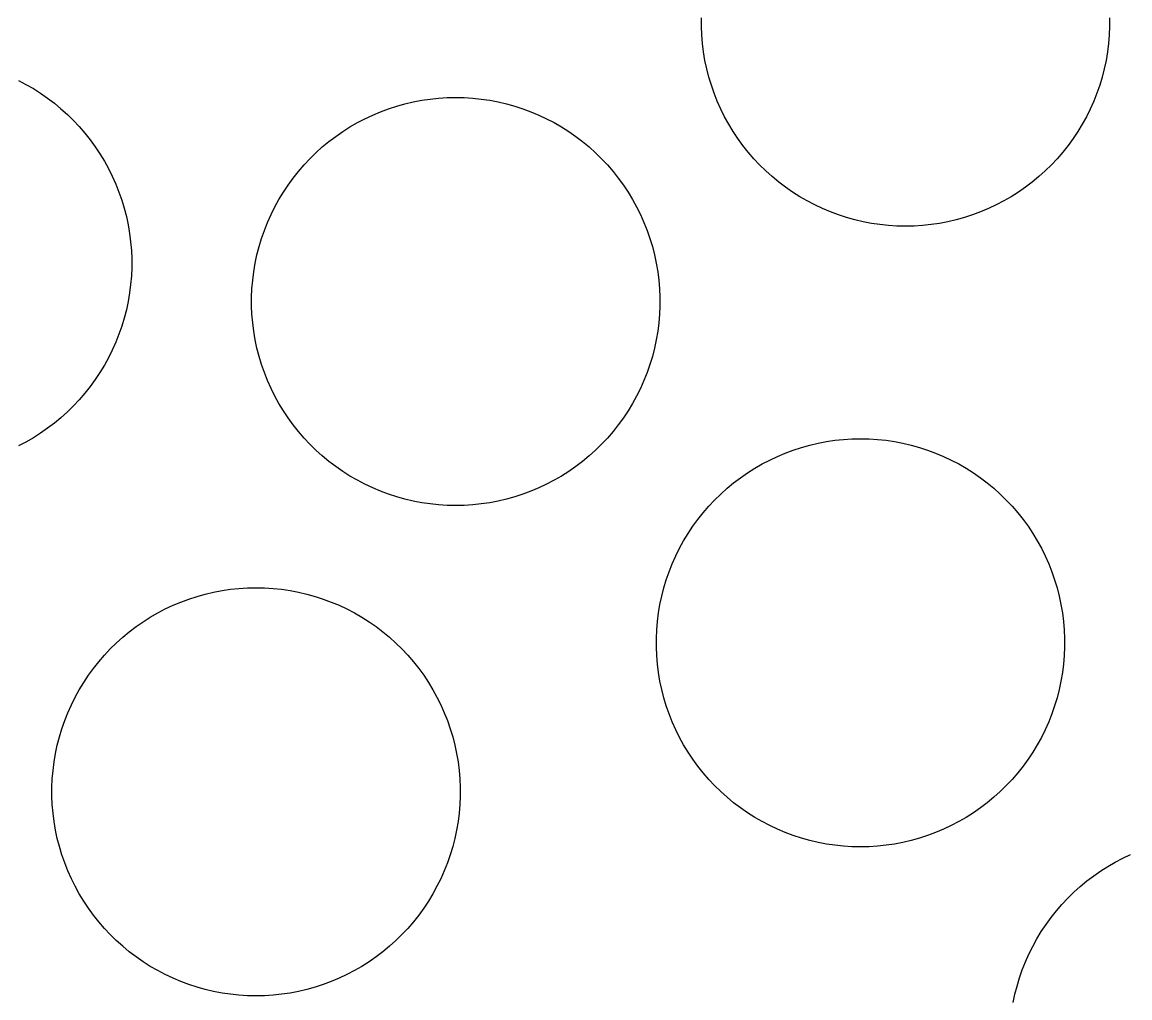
# Model space of a CAD drawing. Header units: metres. Extents: x -102 to 102, y -50 to 50.
# Drawn here: x -55.4 to -46.72, y -5.46 to 2.19 of the extents above; entities that cross this region are included whole.
import ezdxf

# ---------------------------------------------------------------- set-up
doc = ezdxf.new("R2010")
doc.units = ezdxf.units.M

msp = doc.modelspace()

# ---------------------------------------------------------------- linework, layer by layer
for p, q in [((-50.0745, 2.15643), (-50.0745, 2.22345)), ((-46.8752, 2.22345), (-46.8752, 2.15643)), ((-50.0717, 2.08948), (-50.0745, 2.15643)), ((-50.0661, 2.02269), (-50.0717, 2.08948)), ((-46.878, 2.08948), (-46.8836, 2.02269)), ((-46.8752, 2.15643), (-46.878, 2.08948)), ((-50.0577, 1.95621), (-50.0661, 2.02269)), ((-46.8836, 2.02269), (-46.892, 1.95621)), ((-50.0465, 1.89012), (-50.0577, 1.95621)), ((-46.892, 1.95621), (-46.9032, 1.89012)), ((-50.0326, 1.82457), (-50.0465, 1.89012)), ((-50.0159, 1.75966), (-50.0326, 1.82457)), ((-46.9171, 1.82457), (-46.9338, 1.75966)), ((-46.9032, 1.89012), (-46.9171, 1.82457)), ((-49.9966, 1.69551), (-50.0159, 1.75966)), ((-46.9338, 1.75966), (-46.9532, 1.69551)), ((-55.4277, 1.73346), (-55.3683, 1.70241)), ((-55.3683, 1.70241), (-55.3103, 1.6689)), ((-55.3103, 1.6689), (-55.2537, 1.633)), ((-49.9745, 1.63222), (-49.9966, 1.69551)), ((-46.9532, 1.69551), (-46.9752, 1.63222)), ((-55.2537, 1.633), (-55.1987, 1.59474)), ((-55.1987, 1.59474), (-55.1453, 1.55423)), ((-52.3979, 1.54973), (-52.3327, 1.56503)), ((-52.3327, 1.56503), (-52.2668, 1.57759)), ((-52.2668, 1.57759), (-52.2005, 1.58737)), ((-52.2005, 1.58737), (-52.1339, 1.59438)), ((-52.1339, 1.59438), (-52.067, 1.59859)), ((-52.067, 1.59859), (-52, 1.59999)), ((-52, 1.59999), (-51.933, 1.59859)), ((-51.933, 1.59859), (-51.8661, 1.59438)), ((-51.8661, 1.59438), (-51.7995, 1.58737)), ((-51.7995, 1.58737), (-51.7332, 1.57759)), ((-51.7332, 1.57759), (-51.6673, 1.56503)), ((-51.6673, 1.56503), (-51.6021, 1.54973)), ((-49.9498, 1.56992), (-49.9745, 1.63222)), ((-49.9226, 1.50868), (-49.9498, 1.56992)), ((-46.9999, 1.56992), (-47.0271, 1.50868)), ((-46.9752, 1.63222), (-46.9999, 1.56992)), ((-55.1453, 1.55423), (-55.0936, 1.51151)), ((-55.0936, 1.51151), (-55.0438, 1.46667)), ((-52.6508, 1.46167), (-52.589, 1.48764)), ((-52.589, 1.48764), (-52.5262, 1.511)), ((-52.5262, 1.511), (-52.4624, 1.53171)), ((-52.4624, 1.53171), (-52.3979, 1.54973)), ((-51.6021, 1.54973), (-51.5376, 1.53171)), ((-51.5376, 1.53171), (-51.4738, 1.511)), ((-51.4738, 1.511), (-51.411, 1.48764)), ((-51.411, 1.48764), (-51.3492, 1.46167)), ((-49.8928, 1.44867), (-49.9226, 1.50868)), ((-47.0271, 1.50868), (-47.0569, 1.44867)), ((-55.0438, 1.46667), (-54.996, 1.41978)), ((-54.996, 1.41978), (-54.9501, 1.37093)), ((-52.8288, 1.36858), (-52.7708, 1.40208)), ((-52.7708, 1.40208), (-52.7114, 1.43314)), ((-52.7114, 1.43314), (-52.6508, 1.46167)), ((-51.3492, 1.46167), (-51.2886, 1.43314)), ((-51.2886, 1.43314), (-51.2292, 1.40208)), ((-51.2292, 1.40208), (-51.1712, 1.36858)), ((-49.8605, 1.38994), (-49.8928, 1.44867)), ((-49.8258, 1.33261), (-49.8605, 1.38994)), ((-47.0892, 1.38994), (-47.1239, 1.33261)), ((-47.0569, 1.44867), (-47.0892, 1.38994)), ((-54.9501, 1.37093), (-54.9063, 1.32019)), ((-54.9063, 1.32019), (-54.8647, 1.26768)), ((-52.9404, 1.29442), (-52.8854, 1.33267)), ((-52.8854, 1.33267), (-52.8288, 1.36858)), ((-51.1712, 1.36858), (-51.1146, 1.33267)), ((-51.1146, 1.33267), (-51.0596, 1.29442)), ((-49.7887, 1.27679), (-49.8258, 1.33261)), ((-47.1239, 1.33261), (-47.161, 1.27679)), ((-54.8647, 1.26768), (-54.8253, 1.21346)), ((-53.0455, 1.21118), (-52.9938, 1.25391)), ((-52.9938, 1.25391), (-52.9404, 1.29442)), ((-51.0596, 1.29442), (-51.0062, 1.25391)), ((-51.0062, 1.25391), (-50.9545, 1.21118)), ((-49.7493, 1.22258), (-49.7887, 1.27679)), ((-49.7077, 1.17006), (-49.7493, 1.22258)), ((-47.2004, 1.22258), (-47.242, 1.17006)), ((-47.161, 1.27679), (-47.2004, 1.22258)), ((-54.8253, 1.21346), (-54.7882, 1.15764)), ((-54.7882, 1.15764), (-54.7535, 1.10033)), ((-53.1431, 1.11946), (-53.0953, 1.16634)), ((-53.0953, 1.16634), (-53.0455, 1.21118)), ((-50.9545, 1.21118), (-50.9047, 1.16634)), ((-50.9047, 1.16634), (-50.8569, 1.11946)), ((-49.6639, 1.11932), (-49.7077, 1.17006)), ((-47.242, 1.17006), (-47.2858, 1.11932)), ((-54.7535, 1.10033), (-54.7212, 1.0416)), ((-53.2328, 1.01987), (-53.189, 1.0706)), ((-53.189, 1.0706), (-53.1431, 1.11946)), ((-50.8569, 1.11946), (-50.811, 1.0706)), ((-50.811, 1.0706), (-50.7672, 1.01987)), ((-49.618, 1.07048), (-49.6639, 1.11932)), ((-49.5701, 1.02359), (-49.618, 1.07048)), ((-47.3317, 1.07048), (-47.3796, 1.02359)), ((-47.2858, 1.11932), (-47.3317, 1.07048)), ((-54.7212, 1.0416), (-54.6914, 0.98157)), ((-54.6914, 0.98157), (-54.6641, 0.92035)), ((-53.3138, 0.91313), (-53.2744, 0.96735)), ((-53.2744, 0.96735), (-53.2328, 1.01987)), ((-50.7672, 1.01987), (-50.7256, 0.96735)), ((-50.7256, 0.96735), (-50.6862, 0.91313)), ((-49.5203, 0.97874), (-49.5701, 1.02359)), ((-49.4687, 0.93602), (-49.5203, 0.97874)), ((-47.4294, 0.97874), (-47.481, 0.93602)), ((-47.3796, 1.02359), (-47.4294, 0.97874)), ((-54.6641, 0.92035), (-54.6395, 0.85803)), ((-53.3509, 0.85732), (-53.3138, 0.91313)), ((-50.6862, 0.91313), (-50.6491, 0.85732)), ((-49.4153, 0.89551), (-49.4687, 0.93602)), ((-49.3603, 0.85727), (-49.4153, 0.89551)), ((-47.5344, 0.89551), (-47.5894, 0.85727)), ((-47.481, 0.93602), (-47.5344, 0.89551)), ((-54.6395, 0.85803), (-54.6174, 0.79474)), ((-54.6174, 0.79474), (-54.5981, 0.73059)), ((-53.4179, 0.74127), (-53.3856, 0.79999)), ((-53.3856, 0.79999), (-53.3509, 0.85732)), ((-50.6491, 0.85732), (-50.6144, 0.79999)), ((-50.6144, 0.79999), (-50.5821, 0.74127)), ((-49.3037, 0.82135), (-49.3603, 0.85727)), ((-49.2457, 0.78784), (-49.3037, 0.82135)), ((-49.1863, 0.75679), (-49.2457, 0.78784)), ((-47.7041, 0.78784), (-47.7634, 0.75679)), ((-47.646, 0.82135), (-47.7041, 0.78784)), ((-47.5894, 0.85727), (-47.646, 0.82135)), ((-54.5981, 0.73059), (-54.5814, 0.66568)), ((-53.4477, 0.68124), (-53.4179, 0.74127)), ((-50.5821, 0.74127), (-50.5523, 0.68124)), ((-49.1256, 0.72826), (-49.1863, 0.75679)), ((-49.0639, 0.7023), (-49.1256, 0.72826)), ((-49.0011, 0.67894), (-49.0639, 0.7023)), ((-47.8859, 0.7023), (-47.9487, 0.67894)), ((-47.8241, 0.72826), (-47.8859, 0.7023)), ((-47.7634, 0.75679), (-47.8241, 0.72826)), ((-54.5814, 0.66568), (-54.5675, 0.60013)), ((-53.4996, 0.55771), (-53.475, 0.62001)), ((-53.475, 0.62001), (-53.4477, 0.68124)), ((-50.5523, 0.68124), (-50.525, 0.62001)), ((-50.525, 0.62001), (-50.5004, 0.55771)), ((-48.9373, 0.65822), (-49.0011, 0.67894)), ((-48.8728, 0.6402), (-48.9373, 0.65822)), ((-48.8075, 0.62489), (-48.8728, 0.6402)), ((-48.7417, 0.61233), (-48.8075, 0.62489)), ((-48.6754, 0.60255), (-48.7417, 0.61233)), ((-48.208, 0.61233), (-48.2743, 0.60255)), ((-48.1422, 0.62489), (-48.208, 0.61233)), ((-48.077, 0.6402), (-48.1422, 0.62489)), ((-48.0124, 0.65822), (-48.077, 0.6402)), ((-47.9487, 0.67894), (-48.0124, 0.65822)), ((-54.5675, 0.60013), (-54.5563, 0.53406)), ((-54.5563, 0.53406), (-54.5479, 0.46756)), ((-53.5217, 0.49441), (-53.4996, 0.55771)), ((-50.5004, 0.55771), (-50.4783, 0.49441)), ((-48.6087, 0.59555), (-48.6754, 0.60255)), ((-48.5419, 0.59134), (-48.6087, 0.59555)), ((-48.4749, 0.58993), (-48.5419, 0.59134)), ((-48.4079, 0.59134), (-48.4749, 0.58993)), ((-48.341, 0.59555), (-48.4079, 0.59134)), ((-48.2743, 0.60255), (-48.341, 0.59555)), ((-54.5479, 0.46756), (-54.5423, 0.40079)), ((-53.541, 0.43027), (-53.5217, 0.49441)), ((-50.4783, 0.49441), (-50.459, 0.43027)), ((-54.5423, 0.40079), (-54.5395, 0.33383)), ((-53.5717, 0.2998), (-53.5577, 0.36536)), ((-53.5577, 0.36536), (-53.541, 0.43027)), ((-50.459, 0.43027), (-50.4423, 0.36536)), ((-50.4423, 0.36536), (-50.4283, 0.2998)), ((-54.5395, 0.26682), (-54.5423, 0.19986)), ((-54.5395, 0.33383), (-54.5395, 0.26682)), ((-53.5828, 0.23372), (-53.5717, 0.2998)), ((-50.4283, 0.2998), (-50.4172, 0.23372)), ((-54.5423, 0.19986), (-54.5479, 0.13307)), ((-53.5912, 0.16724), (-53.5828, 0.23372)), ((-50.4172, 0.23372), (-50.4088, 0.16724)), ((-54.5479, 0.13307), (-54.5563, 0.06659)), ((-53.5996, 0.03349), (-53.5968, 0.10046)), ((-53.5968, 0.10046), (-53.5912, 0.16724)), ((-50.4088, 0.16724), (-50.4032, 0.10046)), ((-50.4032, 0.10046), (-50.4004, 0.03349)), ((-54.5675, 0.0005), (-54.5814, -0.06503)), ((-54.5563, 0.06659), (-54.5675, 0.0005)), ((-53.5996, -0.03349), (-53.5996, 0.03349)), ((-50.4004, 0.03349), (-50.4004, -0.03349)), ((-54.5814, -0.06503), (-54.5981, -0.12994)), ((-53.5968, -0.10046), (-53.5996, -0.03349)), ((-50.4004, -0.03349), (-50.4032, -0.10046)), ((-54.5981, -0.12994), (-54.6174, -0.19409)), ((-53.5912, -0.16724), (-53.5968, -0.10046)), ((-53.5828, -0.23372), (-53.5912, -0.16724)), ((-50.4088, -0.16724), (-50.4172, -0.23372)), ((-50.4032, -0.10046), (-50.4088, -0.16724)), ((-54.6395, -0.25738), (-54.6641, -0.31969)), ((-54.6174, -0.19409), (-54.6395, -0.25738)), ((-53.5717, -0.2998), (-53.5828, -0.23372)), ((-50.4172, -0.23372), (-50.4283, -0.2998)), ((-54.6641, -0.31969), (-54.6914, -0.3809)), ((-53.5577, -0.36536), (-53.5717, -0.2998)), ((-50.4283, -0.2998), (-50.4423, -0.36536)), ((-54.6914, -0.3809), (-54.7212, -0.44093)), ((-53.541, -0.43027), (-53.5577, -0.36536)), ((-53.5217, -0.49441), (-53.541, -0.43027)), ((-50.459, -0.43027), (-50.4783, -0.49441)), ((-50.4423, -0.36536), (-50.459, -0.43027)), ((-54.7535, -0.49966), (-54.7882, -0.55699)), ((-54.7212, -0.44093), (-54.7535, -0.49966)), ((-53.4996, -0.55771), (-53.5217, -0.49441)), ((-50.4783, -0.49441), (-50.5004, -0.55771)), ((-54.7882, -0.55699), (-54.8253, -0.61281)), ((-53.475, -0.62001), (-53.4996, -0.55771)), ((-50.5004, -0.55771), (-50.525, -0.62001)), ((-54.8647, -0.66702), (-54.9063, -0.71954)), ((-54.8253, -0.61281), (-54.8647, -0.66702)), ((-53.4477, -0.68124), (-53.475, -0.62001)), ((-53.4179, -0.74127), (-53.4477, -0.68124)), ((-50.5523, -0.68124), (-50.5821, -0.74127)), ((-50.525, -0.62001), (-50.5523, -0.68124)), ((-54.9501, -0.77028), (-54.996, -0.81912)), ((-54.9063, -0.71954), (-54.9501, -0.77028)), ((-53.3856, -0.79999), (-53.4179, -0.74127)), ((-50.5821, -0.74127), (-50.6144, -0.79999)), ((-55.0438, -0.86601), (-55.0936, -0.91086)), ((-54.996, -0.81912), (-55.0438, -0.86601)), ((-53.3509, -0.85732), (-53.3856, -0.79999)), ((-53.3138, -0.91313), (-53.3509, -0.85732)), ((-50.6491, -0.85732), (-50.6862, -0.91313)), ((-50.6144, -0.79999), (-50.6491, -0.85732)), ((-55.1453, -0.95358), (-55.1987, -0.99409)), ((-55.0936, -0.91086), (-55.1453, -0.95358)), ((-53.2744, -0.96735), (-53.3138, -0.91313)), ((-50.6862, -0.91313), (-50.7256, -0.96735)), ((-55.2537, -1.03233), (-55.3103, -1.06825)), ((-55.1987, -0.99409), (-55.2537, -1.03233)), ((-53.2328, -1.01987), (-53.2744, -0.96735)), ((-53.189, -1.0706), (-53.2328, -1.01987)), ((-50.7672, -1.01987), (-50.811, -1.0706)), ((-50.7256, -0.96735), (-50.7672, -1.01987)), ((-55.3683, -1.10176), (-55.4277, -1.1328)), ((-55.3103, -1.06825), (-55.3683, -1.10176)), ((-53.1431, -1.11946), (-53.189, -1.0706)), ((-53.0953, -1.16634), (-53.1431, -1.11946)), ((-50.8569, -1.11946), (-50.9047, -1.16634)), ((-50.811, -1.0706), (-50.8569, -1.11946)), ((-49.2904, -1.14417), (-49.2258, -1.12614)), ((-49.2258, -1.12614), (-49.1606, -1.11084)), ((-49.1606, -1.11084), (-49.0947, -1.09828)), ((-49.0947, -1.09828), (-49.0285, -1.08849)), ((-49.0285, -1.08849), (-48.9618, -1.08148)), ((-48.9618, -1.08148), (-48.8949, -1.07727)), ((-48.8949, -1.07727), (-48.8279, -1.07588)), ((-48.8279, -1.07588), (-48.7609, -1.07727)), ((-48.7609, -1.07727), (-48.694, -1.08148)), ((-48.694, -1.08148), (-48.6274, -1.08849)), ((-48.6274, -1.08849), (-48.5611, -1.09828)), ((-48.5611, -1.09828), (-48.4953, -1.11084)), ((-48.4953, -1.11084), (-48.43, -1.12614)), ((-48.43, -1.12614), (-48.3655, -1.14417)), ((-53.0455, -1.21118), (-53.0953, -1.16634)), ((-52.9938, -1.25391), (-53.0455, -1.21118)), ((-50.9545, -1.21118), (-51.0062, -1.25391)), ((-50.9047, -1.16634), (-50.9545, -1.21118)), ((-49.5393, -1.24274), (-49.4787, -1.2142)), ((-49.4787, -1.2142), (-49.4169, -1.18823)), ((-49.4169, -1.18823), (-49.3541, -1.16487)), ((-49.3541, -1.16487), (-49.2904, -1.14417)), ((-48.3655, -1.14417), (-48.3017, -1.16487)), ((-48.3017, -1.16487), (-48.2389, -1.18823)), ((-48.2389, -1.18823), (-48.1771, -1.2142)), ((-48.1771, -1.2142), (-48.1165, -1.24274)), ((-52.9404, -1.29442), (-52.9938, -1.25391)), ((-52.8854, -1.33267), (-52.9404, -1.29442)), ((-51.0596, -1.29442), (-51.1146, -1.33267)), ((-51.0062, -1.25391), (-51.0596, -1.29442)), ((-49.6568, -1.3073), (-49.5987, -1.27379)), ((-49.5987, -1.27379), (-49.5393, -1.24274)), ((-48.1165, -1.24274), (-48.0571, -1.27379)), ((-48.0571, -1.27379), (-47.9991, -1.3073)), ((-52.8288, -1.36858), (-52.8854, -1.33267)), ((-52.7708, -1.40208), (-52.8288, -1.36858)), ((-51.1712, -1.36858), (-51.2292, -1.40208)), ((-51.1146, -1.33267), (-51.1712, -1.36858)), ((-49.8217, -1.42197), (-49.7684, -1.38145)), ((-49.7684, -1.38145), (-49.7133, -1.3432)), ((-49.7133, -1.3432), (-49.6568, -1.3073)), ((-47.9991, -1.3073), (-47.9425, -1.3432)), ((-47.9425, -1.3432), (-47.8875, -1.38145)), ((-47.8875, -1.38145), (-47.8341, -1.42197)), ((-52.7114, -1.43314), (-52.7708, -1.40208)), ((-52.6508, -1.46167), (-52.7114, -1.43314)), ((-52.589, -1.48764), (-52.6508, -1.46167)), ((-51.3492, -1.46167), (-51.411, -1.48764)), ((-51.2886, -1.43314), (-51.3492, -1.46167)), ((-51.2292, -1.40208), (-51.2886, -1.43314)), ((-49.9232, -1.50952), (-49.8734, -1.46468)), ((-49.8734, -1.46468), (-49.8217, -1.42197)), ((-47.8341, -1.42197), (-47.7824, -1.46468)), ((-47.7824, -1.46468), (-47.7326, -1.50952)), ((-52.5262, -1.511), (-52.589, -1.48764)), ((-52.4624, -1.53171), (-52.5262, -1.511)), ((-52.3979, -1.54973), (-52.4624, -1.53171)), ((-52.3327, -1.56503), (-52.3979, -1.54973)), ((-51.6021, -1.54973), (-51.6673, -1.56503)), ((-51.5376, -1.53171), (-51.6021, -1.54973)), ((-51.4738, -1.511), (-51.5376, -1.53171)), ((-51.411, -1.48764), (-51.4738, -1.511)), ((-50.017, -1.60527), (-49.9711, -1.55641)), ((-49.9711, -1.55641), (-49.9232, -1.50952)), ((-47.7326, -1.50952), (-47.6848, -1.55641)), ((-47.6848, -1.55641), (-47.6389, -1.60527)), ((-52.2668, -1.57759), (-52.3327, -1.56503)), ((-52.2005, -1.58737), (-52.2668, -1.57759)), ((-52.1339, -1.59438), (-52.2005, -1.58737)), ((-52.067, -1.59859), (-52.1339, -1.59438)), ((-52, -1.59999), (-52.067, -1.59859)), ((-51.933, -1.59859), (-52, -1.59999)), ((-51.8661, -1.59438), (-51.933, -1.59859)), ((-51.7995, -1.58737), (-51.8661, -1.59438)), ((-51.7332, -1.57759), (-51.7995, -1.58737)), ((-51.6673, -1.56503), (-51.7332, -1.57759)), ((-50.0607, -1.65599), (-50.017, -1.60527)), ((-47.6389, -1.60527), (-47.5951, -1.65599)), ((-50.1418, -1.76273), (-50.1024, -1.70851)), ((-50.1024, -1.70851), (-50.0607, -1.65599)), ((-47.5951, -1.65599), (-47.5535, -1.70851)), ((-47.5535, -1.70851), (-47.5141, -1.76273)), ((-50.2136, -1.87587), (-50.1788, -1.81856)), ((-50.1788, -1.81856), (-50.1418, -1.76273)), ((-47.5141, -1.76273), (-47.477, -1.81856)), ((-47.477, -1.81856), (-47.4423, -1.87587)), ((-50.2458, -1.9346), (-50.2136, -1.87587)), ((-47.4423, -1.87587), (-47.41, -1.9346)), ((-50.3029, -2.05585), (-50.2756, -1.99463)), ((-50.2756, -1.99463), (-50.2458, -1.9346)), ((-47.41, -1.9346), (-47.3802, -1.99463)), ((-47.3802, -1.99463), (-47.3529, -2.05585)), ((-50.3276, -2.11816), (-50.3029, -2.05585)), ((-47.3529, -2.05585), (-47.3283, -2.11816)), ((-50.3496, -2.18144), (-50.3276, -2.11816)), ((-47.3283, -2.11816), (-47.3062, -2.18144)), ((-53.8315, -2.26613), (-53.7652, -2.25633)), ((-53.7652, -2.25633), (-53.6986, -2.24933)), ((-53.6986, -2.24933), (-53.6317, -2.24513)), ((-53.6317, -2.24513), (-53.5647, -2.24373)), ((-53.5647, -2.24373), (-53.4977, -2.24513)), ((-53.4977, -2.24513), (-53.4308, -2.24933)), ((-53.4308, -2.24933), (-53.3642, -2.25633)), ((-53.3642, -2.25633), (-53.2979, -2.26613)), ((-50.3857, -2.31052), (-50.369, -2.24561)), ((-50.369, -2.24561), (-50.3496, -2.18144)), ((-47.3062, -2.18144), (-47.2869, -2.24561)), ((-47.2869, -2.24561), (-47.2702, -2.31052)), ((-54.1537, -2.35608), (-54.0909, -2.33272)), ((-54.0909, -2.33272), (-54.0271, -2.31201)), ((-54.0271, -2.31201), (-53.9626, -2.29399)), ((-53.9626, -2.29399), (-53.8973, -2.27869)), ((-53.8973, -2.27869), (-53.8315, -2.26613)), ((-53.2979, -2.26613), (-53.232, -2.27869)), ((-53.232, -2.27869), (-53.1668, -2.29399)), ((-53.1668, -2.29399), (-53.1022, -2.31201)), ((-53.1022, -2.31201), (-53.0385, -2.33272)), ((-53.0385, -2.33272), (-52.9757, -2.35608)), ((-50.3996, -2.37607), (-50.3857, -2.31052)), ((-47.2702, -2.31052), (-47.2563, -2.37607)), ((-54.3355, -2.44164), (-54.2761, -2.41058)), ((-54.2761, -2.41058), (-54.2155, -2.38205)), ((-54.2155, -2.38205), (-54.1537, -2.35608)), ((-52.9757, -2.35608), (-52.9139, -2.38205)), ((-52.9139, -2.38205), (-52.8533, -2.41058)), ((-52.8533, -2.41058), (-52.7939, -2.44164)), ((-50.4108, -2.44214), (-50.3996, -2.37607)), ((-47.2563, -2.37607), (-47.2451, -2.44214)), ((-54.5051, -2.5493), (-54.4501, -2.51105)), ((-54.4501, -2.51105), (-54.3935, -2.47514)), ((-54.3935, -2.47514), (-54.3355, -2.44164)), ((-52.7939, -2.44164), (-52.7358, -2.47514)), ((-52.7358, -2.47514), (-52.6792, -2.51105)), ((-52.6792, -2.51105), (-52.6242, -2.5493)), ((-50.4248, -2.57541), (-50.4192, -2.50864)), ((-50.4192, -2.50864), (-50.4108, -2.44214)), ((-47.2451, -2.44214), (-47.2367, -2.50864)), ((-47.2367, -2.50864), (-47.2311, -2.57541)), ((-54.6102, -2.63252), (-54.5585, -2.58981)), ((-54.5585, -2.58981), (-54.5051, -2.5493)), ((-52.6242, -2.5493), (-52.5708, -2.58981)), ((-52.5708, -2.58981), (-52.5192, -2.63252)), ((-50.4276, -2.64236), (-50.4248, -2.57541)), ((-47.2311, -2.57541), (-47.2283, -2.64236)), ((-54.7078, -2.72426), (-54.66, -2.67737)), ((-54.66, -2.67737), (-54.6102, -2.63252)), ((-52.5192, -2.63252), (-52.4694, -2.67737)), ((-52.4694, -2.67737), (-52.4215, -2.72426)), ((-50.4276, -2.70938), (-50.4276, -2.64236)), ((-47.2283, -2.64236), (-47.2283, -2.70938)), ((-54.7975, -2.82384), (-54.7537, -2.77312)), ((-54.7537, -2.77312), (-54.7078, -2.72426)), ((-52.4215, -2.72426), (-52.3756, -2.77312)), ((-52.3756, -2.77312), (-52.3319, -2.82384)), ((-50.4248, -2.77634), (-50.4276, -2.70938)), ((-50.4192, -2.84312), (-50.4248, -2.77634)), ((-47.2311, -2.77634), (-47.2367, -2.84312)), ((-47.2283, -2.70938), (-47.2311, -2.77634)), ((-54.8391, -2.87636), (-54.7975, -2.82384)), ((-52.3319, -2.82384), (-52.2902, -2.87636)), ((-50.4108, -2.90961), (-50.4192, -2.84312)), ((-47.2367, -2.84312), (-47.2451, -2.90961)), ((-54.9156, -2.9864), (-54.8785, -2.93059)), ((-54.8785, -2.93059), (-54.8391, -2.87636)), ((-52.2902, -2.87636), (-52.2508, -2.93059)), ((-52.2508, -2.93059), (-52.2138, -2.9864)), ((-50.3996, -2.97568), (-50.4108, -2.90961)), ((-47.2451, -2.90961), (-47.2563, -2.97568)), ((-54.9503, -3.04372), (-54.9156, -2.9864)), ((-52.2138, -2.9864), (-52.179, -3.04372)), ((-50.3857, -3.04123), (-50.3996, -2.97568)), ((-47.2563, -2.97568), (-47.2702, -3.04123)), ((-55.0124, -3.16248), (-54.9826, -3.10245)), ((-54.9826, -3.10245), (-54.9503, -3.04372)), ((-52.179, -3.04372), (-52.1468, -3.10245)), ((-52.1468, -3.10245), (-52.117, -3.16248)), ((-50.369, -3.10614), (-50.3857, -3.04123)), ((-50.3496, -3.1703), (-50.369, -3.10614)), ((-47.2869, -3.10614), (-47.3062, -3.1703)), ((-47.2702, -3.04123), (-47.2869, -3.10614)), ((-55.0397, -3.22369), (-55.0124, -3.16248)), ((-52.117, -3.16248), (-52.0897, -3.22369)), ((-50.3276, -3.2336), (-50.3496, -3.1703)), ((-47.3062, -3.1703), (-47.3283, -3.2336)), ((-55.0864, -3.34929), (-55.0643, -3.28601)), ((-55.0643, -3.28601), (-55.0397, -3.22369)), ((-52.0897, -3.22369), (-52.065, -3.28601)), ((-52.065, -3.28601), (-52.043, -3.34929)), ((-50.3029, -3.2959), (-50.3276, -3.2336)), ((-50.2756, -3.35712), (-50.3029, -3.2959)), ((-47.3529, -3.2959), (-47.3802, -3.35712)), ((-47.3283, -3.2336), (-47.3529, -3.2959)), ((-55.1057, -3.41345), (-55.0864, -3.34929)), ((-52.043, -3.34929), (-52.0236, -3.41345)), ((-50.2458, -3.41714), (-50.2756, -3.35712)), ((-47.3802, -3.35712), (-47.41, -3.41714)), ((-55.1224, -3.47836), (-55.1057, -3.41345)), ((-52.0236, -3.41345), (-52.007, -3.47836)), ((-50.2136, -3.47588), (-50.2458, -3.41714)), ((-47.41, -3.41714), (-47.4423, -3.47588)), ((-55.1475, -3.60999), (-55.1363, -3.54391)), ((-55.1363, -3.54391), (-55.1224, -3.47836)), ((-52.007, -3.47836), (-51.993, -3.54391)), ((-51.993, -3.54391), (-51.9819, -3.60999)), ((-50.1788, -3.5332), (-50.2136, -3.47588)), ((-50.1418, -3.58902), (-50.1788, -3.5332)), ((-47.477, -3.5332), (-47.5141, -3.58902)), ((-47.4423, -3.47588), (-47.477, -3.5332)), ((-55.1559, -3.67648), (-55.1475, -3.60999)), ((-51.9819, -3.60999), (-51.9735, -3.67648)), ((-50.1024, -3.64323), (-50.1418, -3.58902)), ((-50.0607, -3.69576), (-50.1024, -3.64323)), ((-47.5535, -3.64323), (-47.5951, -3.69576)), ((-47.5141, -3.58902), (-47.5535, -3.64323)), ((-55.1615, -3.74326), (-55.1559, -3.67648)), ((-51.9735, -3.67648), (-51.9678, -3.74326)), ((-50.017, -3.74649), (-50.0607, -3.69576)), ((-47.5951, -3.69576), (-47.6389, -3.74649)), ((-55.1643, -3.81021), (-55.1615, -3.74326)), ((-55.1643, -3.87723), (-55.1643, -3.81021)), ((-51.9678, -3.74326), (-51.965, -3.81021)), ((-51.965, -3.81021), (-51.965, -3.87723)), ((-49.9711, -3.79533), (-50.017, -3.74649)), ((-49.9232, -3.84222), (-49.9711, -3.79533)), ((-47.6848, -3.79533), (-47.7326, -3.84222)), ((-47.6389, -3.74649), (-47.6848, -3.79533)), ((-55.1615, -3.94418), (-55.1643, -3.87723)), ((-51.965, -3.87723), (-51.9678, -3.94418)), ((-49.8734, -3.88707), (-49.9232, -3.84222)), ((-49.8217, -3.92978), (-49.8734, -3.88707)), ((-47.7824, -3.88707), (-47.8341, -3.92978)), ((-47.7326, -3.84222), (-47.7824, -3.88707)), ((-55.1559, -4.01097), (-55.1615, -3.94418)), ((-51.9678, -3.94418), (-51.9735, -4.01097)), ((-49.7684, -3.97031), (-49.8217, -3.92978)), ((-49.7133, -4.00854), (-49.7684, -3.97031)), ((-47.8875, -3.97031), (-47.9425, -4.00854)), ((-47.8341, -3.92978), (-47.8875, -3.97031)), ((-55.1475, -4.07745), (-55.1559, -4.01097)), ((-55.1363, -4.14354), (-55.1475, -4.07745)), ((-51.9819, -4.07745), (-51.993, -4.14354)), ((-51.9735, -4.01097), (-51.9819, -4.07745)), ((-49.6568, -4.04446), (-49.7133, -4.00854)), ((-49.5987, -4.07797), (-49.6568, -4.04446)), ((-49.5393, -4.10901), (-49.5987, -4.07797)), ((-48.0571, -4.07797), (-48.1165, -4.10901)), ((-47.9991, -4.04446), (-48.0571, -4.07797)), ((-47.9425, -4.00854), (-47.9991, -4.04446)), ((-55.1224, -4.20909), (-55.1363, -4.14354)), ((-51.993, -4.14354), (-52.007, -4.20909)), ((-49.4787, -4.13754), (-49.5393, -4.10901)), ((-49.4169, -4.16351), (-49.4787, -4.13754)), ((-49.3541, -4.18687), (-49.4169, -4.16351)), ((-48.2389, -4.16351), (-48.3017, -4.18687)), ((-48.1771, -4.13754), (-48.2389, -4.16351)), ((-48.1165, -4.10901), (-48.1771, -4.13754)), ((-55.1057, -4.27399), (-55.1224, -4.20909)), ((-52.007, -4.20909), (-52.0236, -4.27399)), ((-49.2904, -4.20758), (-49.3541, -4.18687)), ((-49.2258, -4.2256), (-49.2904, -4.20758)), ((-49.1606, -4.24091), (-49.2258, -4.2256)), ((-49.0947, -4.25346), (-49.1606, -4.24091)), ((-49.0285, -4.26326), (-49.0947, -4.25346)), ((-48.5611, -4.25346), (-48.6274, -4.26326)), ((-48.4953, -4.24091), (-48.5611, -4.25346)), ((-48.43, -4.2256), (-48.4953, -4.24091)), ((-48.3655, -4.20758), (-48.43, -4.2256)), ((-48.3017, -4.18687), (-48.3655, -4.20758)), ((-55.0864, -4.33815), (-55.1057, -4.27399)), ((-55.0643, -4.40144), (-55.0864, -4.33815)), ((-52.043, -4.33815), (-52.065, -4.40144)), ((-52.0236, -4.27399), (-52.043, -4.33815)), ((-48.9618, -4.27026), (-49.0285, -4.26326)), ((-48.8949, -4.27448), (-48.9618, -4.27026)), ((-48.8279, -4.27588), (-48.8949, -4.27448)), ((-48.7609, -4.27448), (-48.8279, -4.27588)), ((-48.694, -4.27026), (-48.7609, -4.27448)), ((-48.6274, -4.26326), (-48.694, -4.27026)), ((-46.7712, -4.36369), (-46.7105, -4.33516)), ((-55.0397, -4.46375), (-55.0643, -4.40144)), ((-52.065, -4.40144), (-52.0897, -4.46375)), ((-46.8886, -4.42825), (-46.8306, -4.39474)), ((-46.8306, -4.39474), (-46.7712, -4.36369)), ((-55.0124, -4.52496), (-55.0397, -4.46375)), ((-52.0897, -4.46375), (-52.117, -4.52496)), ((-47.0536, -4.54292), (-47.0002, -4.50241)), ((-47.0002, -4.50241), (-46.9452, -4.46417)), ((-46.9452, -4.46417), (-46.8886, -4.42825)), ((-54.9826, -4.58499), (-55.0124, -4.52496)), ((-54.9503, -4.64372), (-54.9826, -4.58499)), ((-52.1468, -4.58499), (-52.179, -4.64372)), ((-52.117, -4.52496), (-52.1468, -4.58499)), ((-47.155, -4.63049), (-47.1052, -4.58565)), ((-47.1052, -4.58565), (-47.0536, -4.54292)), ((-54.9156, -4.70105), (-54.9503, -4.64372)), ((-52.179, -4.64372), (-52.2138, -4.70105)), ((-47.2488, -4.72623), (-47.2029, -4.67738)), ((-47.2029, -4.67738), (-47.155, -4.63049)), ((-54.8785, -4.75687), (-54.9156, -4.70105)), ((-54.8391, -4.81108), (-54.8785, -4.75687)), ((-52.2508, -4.75687), (-52.2902, -4.81108)), ((-52.2138, -4.70105), (-52.2508, -4.75687)), ((-47.2926, -4.77696), (-47.2488, -4.72623)), ((-54.7975, -4.8636), (-54.8391, -4.81108)), ((-52.2902, -4.81108), (-52.3319, -4.8636)), ((-47.3736, -4.8837), (-47.3342, -4.82948)), ((-47.3342, -4.82948), (-47.2926, -4.77696)), ((-54.7537, -4.91434), (-54.7975, -4.8636)), ((-54.7078, -4.96318), (-54.7537, -4.91434)), ((-52.3756, -4.91434), (-52.4215, -4.96318)), ((-52.3319, -4.8636), (-52.3756, -4.91434)), ((-47.4454, -4.99684), (-47.4107, -4.93951)), ((-47.4107, -4.93951), (-47.3736, -4.8837)), ((-54.66, -5.01007), (-54.7078, -4.96318)), ((-54.6102, -5.05492), (-54.66, -5.01007)), ((-52.4694, -5.01007), (-52.5192, -5.05492)), ((-52.4215, -4.96318), (-52.4694, -5.01007)), ((-47.4777, -5.05557), (-47.4454, -4.99684)), ((-54.5585, -5.09763), (-54.6102, -5.05492)), ((-54.5051, -5.13815), (-54.5585, -5.09763)), ((-52.5708, -5.09763), (-52.6242, -5.13815)), ((-52.5192, -5.05492), (-52.5708, -5.09763)), ((-47.5347, -5.17682), (-47.5075, -5.11559)), ((-47.5075, -5.11559), (-47.4777, -5.05557)), ((-54.4501, -5.17639), (-54.5051, -5.13815)), ((-54.3935, -5.21231), (-54.4501, -5.17639)), ((-52.6792, -5.17639), (-52.7358, -5.21231)), ((-52.6242, -5.13815), (-52.6792, -5.17639)), ((-47.5594, -5.23912), (-47.5347, -5.17682)), ((-54.3355, -5.24582), (-54.3935, -5.21231)), ((-54.2761, -5.27686), (-54.3355, -5.24582)), ((-54.2155, -5.30539), (-54.2761, -5.27686)), ((-52.8533, -5.27686), (-52.9139, -5.30539)), ((-52.7939, -5.24582), (-52.8533, -5.27686)), ((-52.7358, -5.21231), (-52.7939, -5.24582)), ((-47.5815, -5.30241), (-47.5594, -5.23912)), ((-54.1537, -5.33136), (-54.2155, -5.30539)), ((-54.0909, -5.35472), (-54.1537, -5.33136)), ((-54.0271, -5.37543), (-54.0909, -5.35472)), ((-53.9626, -5.39345), (-54.0271, -5.37543)), ((-53.1022, -5.37543), (-53.1668, -5.39345)), ((-53.0385, -5.35472), (-53.1022, -5.37543)), ((-52.9757, -5.33136), (-53.0385, -5.35472)), ((-52.9139, -5.30539), (-52.9757, -5.33136)), ((-47.6175, -5.43147), (-47.6008, -5.36656)), ((-47.6008, -5.36656), (-47.5815, -5.30241)), ((-53.8973, -5.40875), (-53.9626, -5.39345)), ((-53.8315, -5.42131), (-53.8973, -5.40875)), ((-53.7652, -5.43111), (-53.8315, -5.42131)), ((-53.6986, -5.43811), (-53.7652, -5.43111)), ((-53.6317, -5.44232), (-53.6986, -5.43811)), ((-53.5647, -5.44373), (-53.6317, -5.44232)), ((-53.4977, -5.44232), (-53.5647, -5.44373)), ((-53.4308, -5.43811), (-53.4977, -5.44232)), ((-53.3642, -5.43111), (-53.4308, -5.43811)), ((-53.2979, -5.42131), (-53.3642, -5.43111)), ((-53.232, -5.40875), (-53.2979, -5.42131)), ((-53.1668, -5.39345), (-53.232, -5.40875)), ((-47.6314, -5.49702), (-47.6175, -5.43147))]:
    msp.add_line(p, q)

doc.saveas('drawing.dxf')
